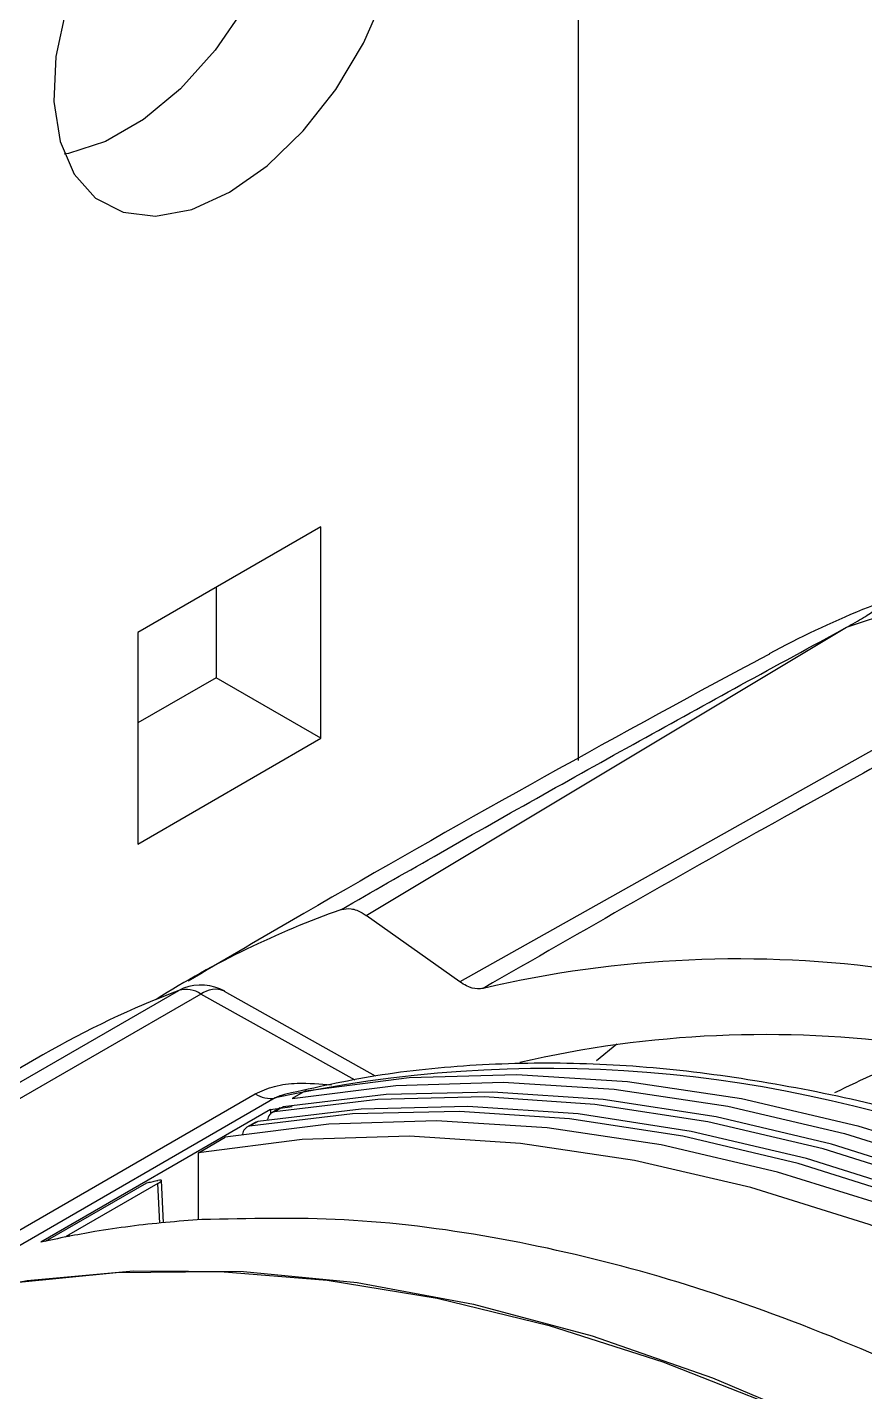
# Model space of a CAD drawing. Extents: x 8 to 113, y 1 to 87.
# Drawn here: x 76.795 to 77.856, y 70.623 to 72.351 of the extents above; entities that cross this region are included whole.
import ezdxf

# ---------------------------------------------------------------- set-up
doc = ezdxf.new("R2010")
doc.units = 0
doc.header["$MEASUREMENT"] = 0
doc.layers.add('OBJECT', color=7, linetype='CONTINUOUS')

msp = doc.modelspace()

# ---------------------------------------------------------------- linework, layer by layer
at = {"layer": 'OBJECT'}
for p, q in [((77.4934, 75.9288), (77.4934, 71.4224)), ((77.1674, 71.7181), (76.9355, 71.5842)), ((77.1674, 71.4503), (77.1674, 71.7181)), ((77.0345, 71.6413), (77.0345, 71.527)), ((77.8333, 71.5909), (77.9181, 71.6193)), ((76.9355, 71.5842), (76.9355, 71.3164)), ((77.2247, 71.2259), (77.8333, 71.5909)), ((77.0345, 71.527), (76.9355, 71.4698)), ((77.1674, 71.4503), (77.0345, 71.527)), ((76.9355, 71.3164), (77.1674, 71.4503)), ((77.8918, 71.4497), (77.3433, 71.1418)), ((77.3433, 71.1418), (77.2247, 71.2259)), ((76.481, 70.8386), (76.9873, 71.1309)), ((76.9933, 71.1338), (76.9873, 71.1309)), ((77.2366, 71.0226), (77.045, 71.1296)), ((77.0153, 71.1264), (76.4989, 70.8283)), ((77.2105, 71.0173), (77.0153, 71.1264)), ((77.5423, 71.0629), (77.5166, 71.0419)), ((76.815, 71.0493), (76.4655, 70.8475)), ((76.6427, 70.7453), (77.084, 71)), ((77.1095, 70.9948), (76.6657, 70.7386)), ((77.1478, 71.0038), (77.1308, 70.994)), ((77.1035, 70.9803), (76.8123, 70.8122)), ((77.1035, 70.9803), (77.1308, 70.9838)), ((77.1035, 70.9803), (77.1035, 70.9744)), ((77.1158, 70.9822), (77.1053, 70.9761)), ((77.1193, 70.9834), (77.1087, 70.9774)), ((77.0841, 70.9639), (77.0735, 70.9578)), ((77.0875, 70.9651), (77.077, 70.959)), ((77.0122, 70.9255), (77.0461, 70.9451)), ((77.0122, 70.8403), (77.0122, 70.9255)), ((76.8185, 70.8134), (76.9468, 70.8872)), ((76.9677, 70.8368), (76.9653, 70.8901)), ((76.9608, 70.8864), (76.848, 70.8215)), ((76.9631, 70.8363), (76.9608, 70.8864)), ((76.848, 70.8215), (76.8481, 70.8191))]:
    msp.add_line(p, q, dxfattribs=at)
at = {"layer": 'OBJECT', "flags": 128}
for points in [[(77.1277, 72.6848), (77.1331, 72.6685), (77.1409, 72.6182), (77.1383, 72.5611), (77.1254, 72.5001), (77.1029, 72.4379), (77.0717, 72.3775), (77.0333, 72.3217), (76.9896, 72.2731), (76.9426, 72.234), (76.8944, 72.2062), (76.8474, 72.191), (76.8422, 72.1901)], [(77.0514, 72.1419), (77.0993, 72.1755), (77.145, 72.2196), (77.1862, 72.2721), (77.2212, 72.3306), (77.2482, 72.3922)], [(76.8445, 72.3748), (76.8316, 72.3138), (76.829, 72.2568), (76.8368, 72.2064), (76.8546, 72.165), (76.8817, 72.1346), (76.9166, 72.1165), (76.9579, 72.1117), (77.0036, 72.1202), (77.0514, 72.1419)], [(77.1308, 70.994), (77.2621, 71.0107), (77.3983, 71.0147), (77.5388, 71.0058), (77.683, 70.9842), (77.8304, 70.9499), (77.9803, 70.9031), (78.0925, 70.8605)], [(77.1478, 71.0038), (77.2791, 71.0205), (77.4153, 71.0245), (77.5558, 71.0156), (77.7, 70.994), (77.8474, 70.9597), (77.9973, 70.9129), (78.0925, 70.8772)], [(79.7057, 69.4782), (79.5751, 69.6446), (79.4398, 69.804), (79.3003, 69.9556), (79.1571, 70.0989), (79.0108, 70.2334), (78.8621, 70.3583), (78.7115, 70.4732), (78.5597, 70.5778), (78.4072, 70.6714), (78.2548, 70.7538), (78.1029, 70.8246), (77.9524, 70.8835), (77.8036, 70.9302), (77.6574, 70.9647), (77.5142, 70.9867), (77.3746, 70.9962), (77.2393, 70.993), (77.1087, 70.9774)], [(79.7162, 69.4843), (79.5857, 69.6507), (79.4503, 69.8101), (79.3108, 69.9617), (79.1676, 70.105), (79.0213, 70.2394), (78.8726, 70.3644), (78.722, 70.4793), (78.5702, 70.5838), (78.4178, 70.6775), (78.2653, 70.7598), (78.1135, 70.8306), (77.9629, 70.8895), (77.8142, 70.9363), (77.6679, 70.9708), (77.5247, 70.9928), (77.3852, 71.0023), (77.2498, 70.9991), (77.1193, 70.9834)], [(79.6739, 69.4598), (79.5434, 69.6263), (79.4081, 69.7856), (79.2685, 69.9373), (79.1253, 70.0806), (78.979, 70.215), (78.8303, 70.34), (78.6797, 70.4549), (78.5279, 70.5594), (78.3755, 70.6531), (78.223, 70.7354), (78.0712, 70.8062), (77.9206, 70.8651), (77.7719, 70.9119), (77.6256, 70.9464), (77.4824, 70.9684), (77.3429, 70.9778), (77.2075, 70.9747), (77.077, 70.959)], [(79.6845, 69.4659), (79.5539, 69.6324), (79.4186, 69.7917), (79.279, 69.9434), (79.1358, 70.0867), (78.9896, 70.2211), (78.8409, 70.346), (78.6903, 70.461), (78.5385, 70.5655), (78.386, 70.6591), (78.2336, 70.7415), (78.0817, 70.8123), (77.9311, 70.8712), (77.7824, 70.918), (77.6362, 70.9524), (77.493, 70.9745), (77.3534, 70.9839), (77.2181, 70.9808), (77.0875, 70.9651)], [(77.1158, 70.9822), (77.1172, 70.9829), (77.1193, 70.9834)], [(79.6624, 69.4347), (79.5311, 69.603), (79.3949, 69.7642), (79.2544, 69.9176), (79.1102, 70.0625), (78.9628, 70.1984), (78.8129, 70.3247), (78.6611, 70.4408), (78.508, 70.5463), (78.3543, 70.6408), (78.2005, 70.7238), (78.0474, 70.7951), (77.8956, 70.8542), (77.7457, 70.901), (77.5983, 70.9353), (77.4541, 70.9569), (77.3136, 70.9658), (77.1774, 70.9618), (77.0461, 70.9451)], [(77.0841, 70.9639), (77.0854, 70.9645), (77.0875, 70.9651)], [(79.6285, 69.4151), (79.4972, 69.5835), (79.361, 69.7446), (79.2205, 69.898), (79.0762, 70.0429), (78.9289, 70.1788), (78.7789, 70.3051), (78.6271, 70.4212), (78.474, 70.5268), (78.3203, 70.6212), (78.1666, 70.7042), (78.0135, 70.7755), (77.8617, 70.8346), (77.7118, 70.8814), (77.5644, 70.9157), (77.4201, 70.9373), (77.2796, 70.9462), (77.1435, 70.9422), (77.0122, 70.9255)], [(76.6581, 70.7364), (76.7806, 70.761), (76.908, 70.7739), (77.0397, 70.7748), (77.1754, 70.7639), (77.3145, 70.7412), (77.4564, 70.7067), (77.6005, 70.6607), (77.7464, 70.6032)], [(76.6657, 70.7386), (76.7951, 70.7638), (76.9298, 70.776), (77.0694, 70.775), (77.2132, 70.7609), (77.3605, 70.7336), (77.5109, 70.6934), (77.6635, 70.6404), (77.8178, 70.5748), (77.9731, 70.4969), (78.1288, 70.4071), (78.2841, 70.3056), (78.4384, 70.1931), (78.591, 70.0699), (78.7413, 69.9365), (78.8887, 69.7936), (79.0325, 69.6418), (79.172, 69.4816), (79.3068, 69.3139), (79.4361, 69.1393)]]:
    msp.add_lwpolyline(points, dxfattribs=at)
at = {"layer": 'OBJECT'}
for centre, radius, start, end in [((78.2959, 70.5291), 1.171, 112.1976, 118.61), ((77.5861, 70.1258), 1.1753, 109.5284, 122.2574), ((77.6964, 69.7503), 1.4206, 81.9174, 103.1678), ((77.4041, 70.0284), 1.1786, 110.7058, 119.984), ((76.9965, 71.0989), 0.0333, 55.7057, 105.9846), ((77.0153, 71.0758), 0.062, 60.8403, 110.733), ((77.0335, 71.1018), 0.0306, 67.5028, 126.4783), ((77.7294, 69.6938), 1.3812, 82.0719, 102.9739), ((78.2667, 70.1044), 1.0028, 110.0007, 116.5774), ((77.4539, 69.4242), 1.6079, 68.6106, 102.3673), ((77.1033, 71.0293), 0.0351, 236.5794, 280.1824), ((77.1116, 70.9655), 0.0122, 103.5818, 172.4129), ((77.0799, 70.9472), 0.0122, 103.5818, 172.4129)]:
    msp.add_arc(centre, radius, start, end, dxfattribs=at)
for points, knots in [([(77.8333, 71.5909), (77.8359, 71.5924), (77.8429, 71.5963), (77.8563, 71.6041), (77.8708, 71.6134), (77.8771, 71.6196), (77.8724, 71.6205), (77.8599, 71.6158), (77.8534, 71.6134)], [0, 0, 0, 0, 0.061294, 0.157978, 0.353025, 0.568965, 0.775601, 1, 1, 1, 1]), ([(77.1933, 71.2335), (77.2323, 71.2559), (77.3139, 71.3028), (77.4399, 71.3741), (77.5697, 71.4465), (77.7008, 71.5189), (77.7886, 71.5666), (77.8333, 71.5909)], [0, 0, 0, 0, 0.187145, 0.391348, 0.595125, 0.793954, 1, 1, 1, 1]), ([(77.7354, 71.557), (77.7248, 71.5513), (77.5203, 71.442), (77.2746, 71.3041), (77.042, 71.1679), (76.9992, 71.1428)], [0, 0, 0, 0, 0.042638, 0.823799, 1, 1, 1, 1]), ([(77.888, 71.4248), (77.8433, 71.4001), (77.7348, 71.3399), (77.563, 71.2429), (77.4362, 71.17), (77.3728, 71.1336)], [0, 0, 0, 0, 0.258643, 0.629322, 1, 1, 1, 1]), ([(77.1933, 71.2335), (77.1973, 71.2342), (77.2053, 71.2357), (77.2167, 71.2313), (77.2231, 71.227), (77.2247, 71.2259)], [0, 0, 0, 0, 0.425023, 0.850044, 1, 1, 1, 1]), ([(77.3728, 71.1336), (77.3705, 71.1332), (77.3641, 71.1323), (77.3538, 71.1351), (77.3462, 71.14), (77.3433, 71.1418)], [0, 0, 0, 0, 0.263884, 0.723096, 1, 1, 1, 1]), ([(77.9576, 70.9602), (77.9417, 70.9652), (77.8781, 70.9853), (77.7687, 71.0088), (77.6302, 71.0306), (77.495, 71.0401), (77.3636, 71.038), (77.239, 71.0254), (77.1605, 71.008), (77.1228, 70.9996)], [0, 0, 0, 0, 0.053516, 0.213812, 0.373923, 0.533762, 0.693241, 0.852279, 1, 1, 1, 1]), ([(77.084, 71), (77.0918, 71.0035), (77.1076, 71.0106), (77.1421, 71.0148), (77.1663, 71.0126), (77.1807, 71.0113)], [0, 0, 0, 0, 0.288583, 0.575019, 1, 1, 1, 1]), ([(77.1228, 70.9996), (77.1209, 70.9991), (77.1165, 70.9981), (77.1121, 70.9962), (77.1099, 70.995), (77.1095, 70.9948)], [0, 0, 0, 0, 0.387155, 0.897633, 1, 1, 1, 1]), ([(76.9468, 70.8872), (76.9489, 70.8877), (76.953, 70.8887), (76.9578, 70.8897), (76.9604, 70.8903), (76.9609, 70.8904)], [0, 0, 0, 0, 0.44189, 0.883774, 1, 1, 1, 1]), ([(76.9608, 70.8864), (76.9617, 70.887), (76.9637, 70.8882), (76.9652, 70.8896), (76.9654, 70.8905), (76.9643, 70.8909), (76.9621, 70.8906), (76.9609, 70.8904)], [0, 0, 0, 0, 0.172261, 0.344036, 0.527768, 0.740235, 1, 1, 1, 1]), ([(77.0164, 70.8407), (77.0011, 70.8396), (76.9705, 70.8374), (76.9254, 70.8323), (76.8724, 70.8246), (76.8351, 70.8169), (76.8123, 70.8122)], [0, 0, 0, 0, 0.218765, 0.43753, 0.656295, 1, 1, 1, 1]), ([(79.3144, 69.514), (79.256, 69.5829), (79.1393, 69.7207), (78.9536, 69.9126), (78.761, 70.0919), (78.5639, 70.2543), (78.3659, 70.3975), (78.1665, 70.5225), (77.9651, 70.629), (77.7657, 70.7147), (77.5714, 70.7787), (77.3818, 70.8217), (77.1954, 70.845), (77.076, 70.8421), (77.0164, 70.8407)], [0, 0, 0, 0, 0.082347, 0.164694, 0.249433, 0.334172, 0.416519, 0.498866, 0.583605, 0.668344, 0.750089, 0.831834, 0.915917, 1, 1, 1, 1]), ([(76.8438, 70.8183), (76.844, 70.8186), (76.8444, 70.8192), (76.8462, 70.8205), (76.8477, 70.8213), (76.848, 70.8215)], [0, 0, 0, 0, 0.353044, 0.868725, 1, 1, 1, 1])]:
    msp.add_open_spline(points, degree=3, knots=knots, dxfattribs=at)

doc.saveas('drawing.dxf')
